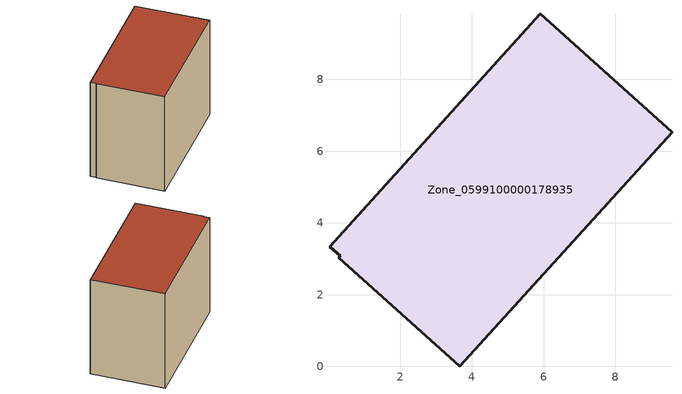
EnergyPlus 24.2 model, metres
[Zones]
Zone_0599100000178935
 floor ground (C_G): 0.33,3.08 0.03,3.33 5.91,9.84 9.58,6.53 3.66,0 0.3,3.03 z0
 wall outside (C_F): 9.58,6.53 5.91,9.84 0.03,3.33 0.33,3.08 0.3,3.03 3.66,0 9.58,6.53 z0:7.2
 roof outside (C_R): 0.03,3.33 0.33,3.08 0.3,3.03 3.66,0 9.58,6.53 5.91,9.84 z7.2
[BUILDING]
Pand.0599100000178935: North Axis=0; Terrain=City; Loads Convergence Tolerance Value=0.04; Temperature Convergence Tolerance Value=0.4; Solar Distribution=FullExterior; Maximum Number of Warmup Days=25; Minimum Number of Warmup Days=1
[Site:Location]
Rotterdam.The.Hague.AP_ZH_NLD Design_Conditions: Latitude=51.96; Longitude=4.45; Time Zone=1; Elevation=-4.5
[SITE:GROUNDTEMPERATURE:BUILDINGSURFACE]
18, 18, 18, 18, 18, 18, 18, 18, 18, 18, 18, 18
[MATERIAL] Thermal Absorptance=0.9; Solar Absorptance=0.7; Visible Absorptance=0.7
Name | Roughness | Thickness | Conductivity | Density | Specific Heat
G.TI.1946 | MediumSmooth | 0.15 | 1 | 540 | 1210
F.TI.1946 | Rough | 0.3 | 0.857143 | 1920 | 840
R.TI.1946 | MediumRough | 0.2 | 0.1 | 1500 | 1000
[CONSTRUCTION]
C_G: G.TI.1946
C_F: F.TI.1946
C_R: R.TI.1946
[ZONE]
Zone_0599100000178935: Type=1; Multiplier=1; Ceiling Height=Autocalculate; Volume=Autocalculate; Floor Area=autocalculate; Part of Total Floor Area=Yes
[ZONEINFILTRATION:DESIGNFLOWRATE]
Infil_Zone_0599100000178935: Zone or ZoneList or Space or SpaceList=Zone_0599100000178935; Schedule=AlwaysOn; Design Flow Rate Calculation Method=Flow/Area; Flow Rate per Floor Area=0.003; Constant Term Coefficient=1; Temperature Term Coefficient=0; Velocity Term Coefficient=0; Velocity Squared Term Coefficient=0
[HVACTEMPLATE:ZONE:IDEALLOADSAIRSYSTEM]
Zone_0599100000178935: Maximum Heating Supply Air Temperature=50; Minimum Cooling Supply Air Temperature=13; Maximum Heating Supply Air Humidity Ratio=0.0156; Minimum Cooling Supply Air Humidity Ratio=0.0077; Heating Limit=NoLimit; Cooling Limit=NoLimit; Dehumidification Control Type=ConstantSensibleHeatRatio; Cooling Sensible Heat Ratio=0.7; Dehumidification Setpoint=60; Humidification Control Type=None; Humidification Setpoint=30; Outdoor Air Method=None; Outdoor Air Flow Rate per Person=0.00944; Outdoor Air Flow Rate per Zone Floor Area=0; Outdoor Air Flow Rate per Zone=0; Demand Controlled Ventilation Type=None; Outdoor Air Economizer Type=NoEconomizer; Heat Recovery Type=None; Sensible Heat Recovery Effectiveness=0.7; Latent Heat Recovery Effectiveness=0.65
[ZONECONTROL:THERMOSTAT]
ThermostatControl_Zone_0599100000178935: Zone or ZoneList=Zone_0599100000178935; Control Type Schedule=DualSetpointControlType; Control 1=Thermostat_Zone_0599100000178935; Temperature Difference Between Cutout And Setpoint=0
[THERMOSTATSETPOINT:DUALSETPOINT]
Thermostat_Zone_0599100000178935: Heating Setpoint Temperature Schedule=HeatingSetpoint_Zone_0599100000178935; Cooling Setpoint Temperature Schedule=CoolingSetpoint_Zone_0599100000178935
[SCHEDULE:COMPACT]
HeatingSetpoint_Zone_0599100000178935: Through: 12/31, For: AllDays, Until: 24:00, 21
CoolingSetpoint_Zone_0599100000178935: Through: 12/31, For: AllDays, Until: 24:00, 24
DualSetpointControlType: Through: 12/31, For: AllDays, Until: 24:00, 4
AlwaysOn: Through: 12/31, For: AllDays, Until: 24:00, 1
